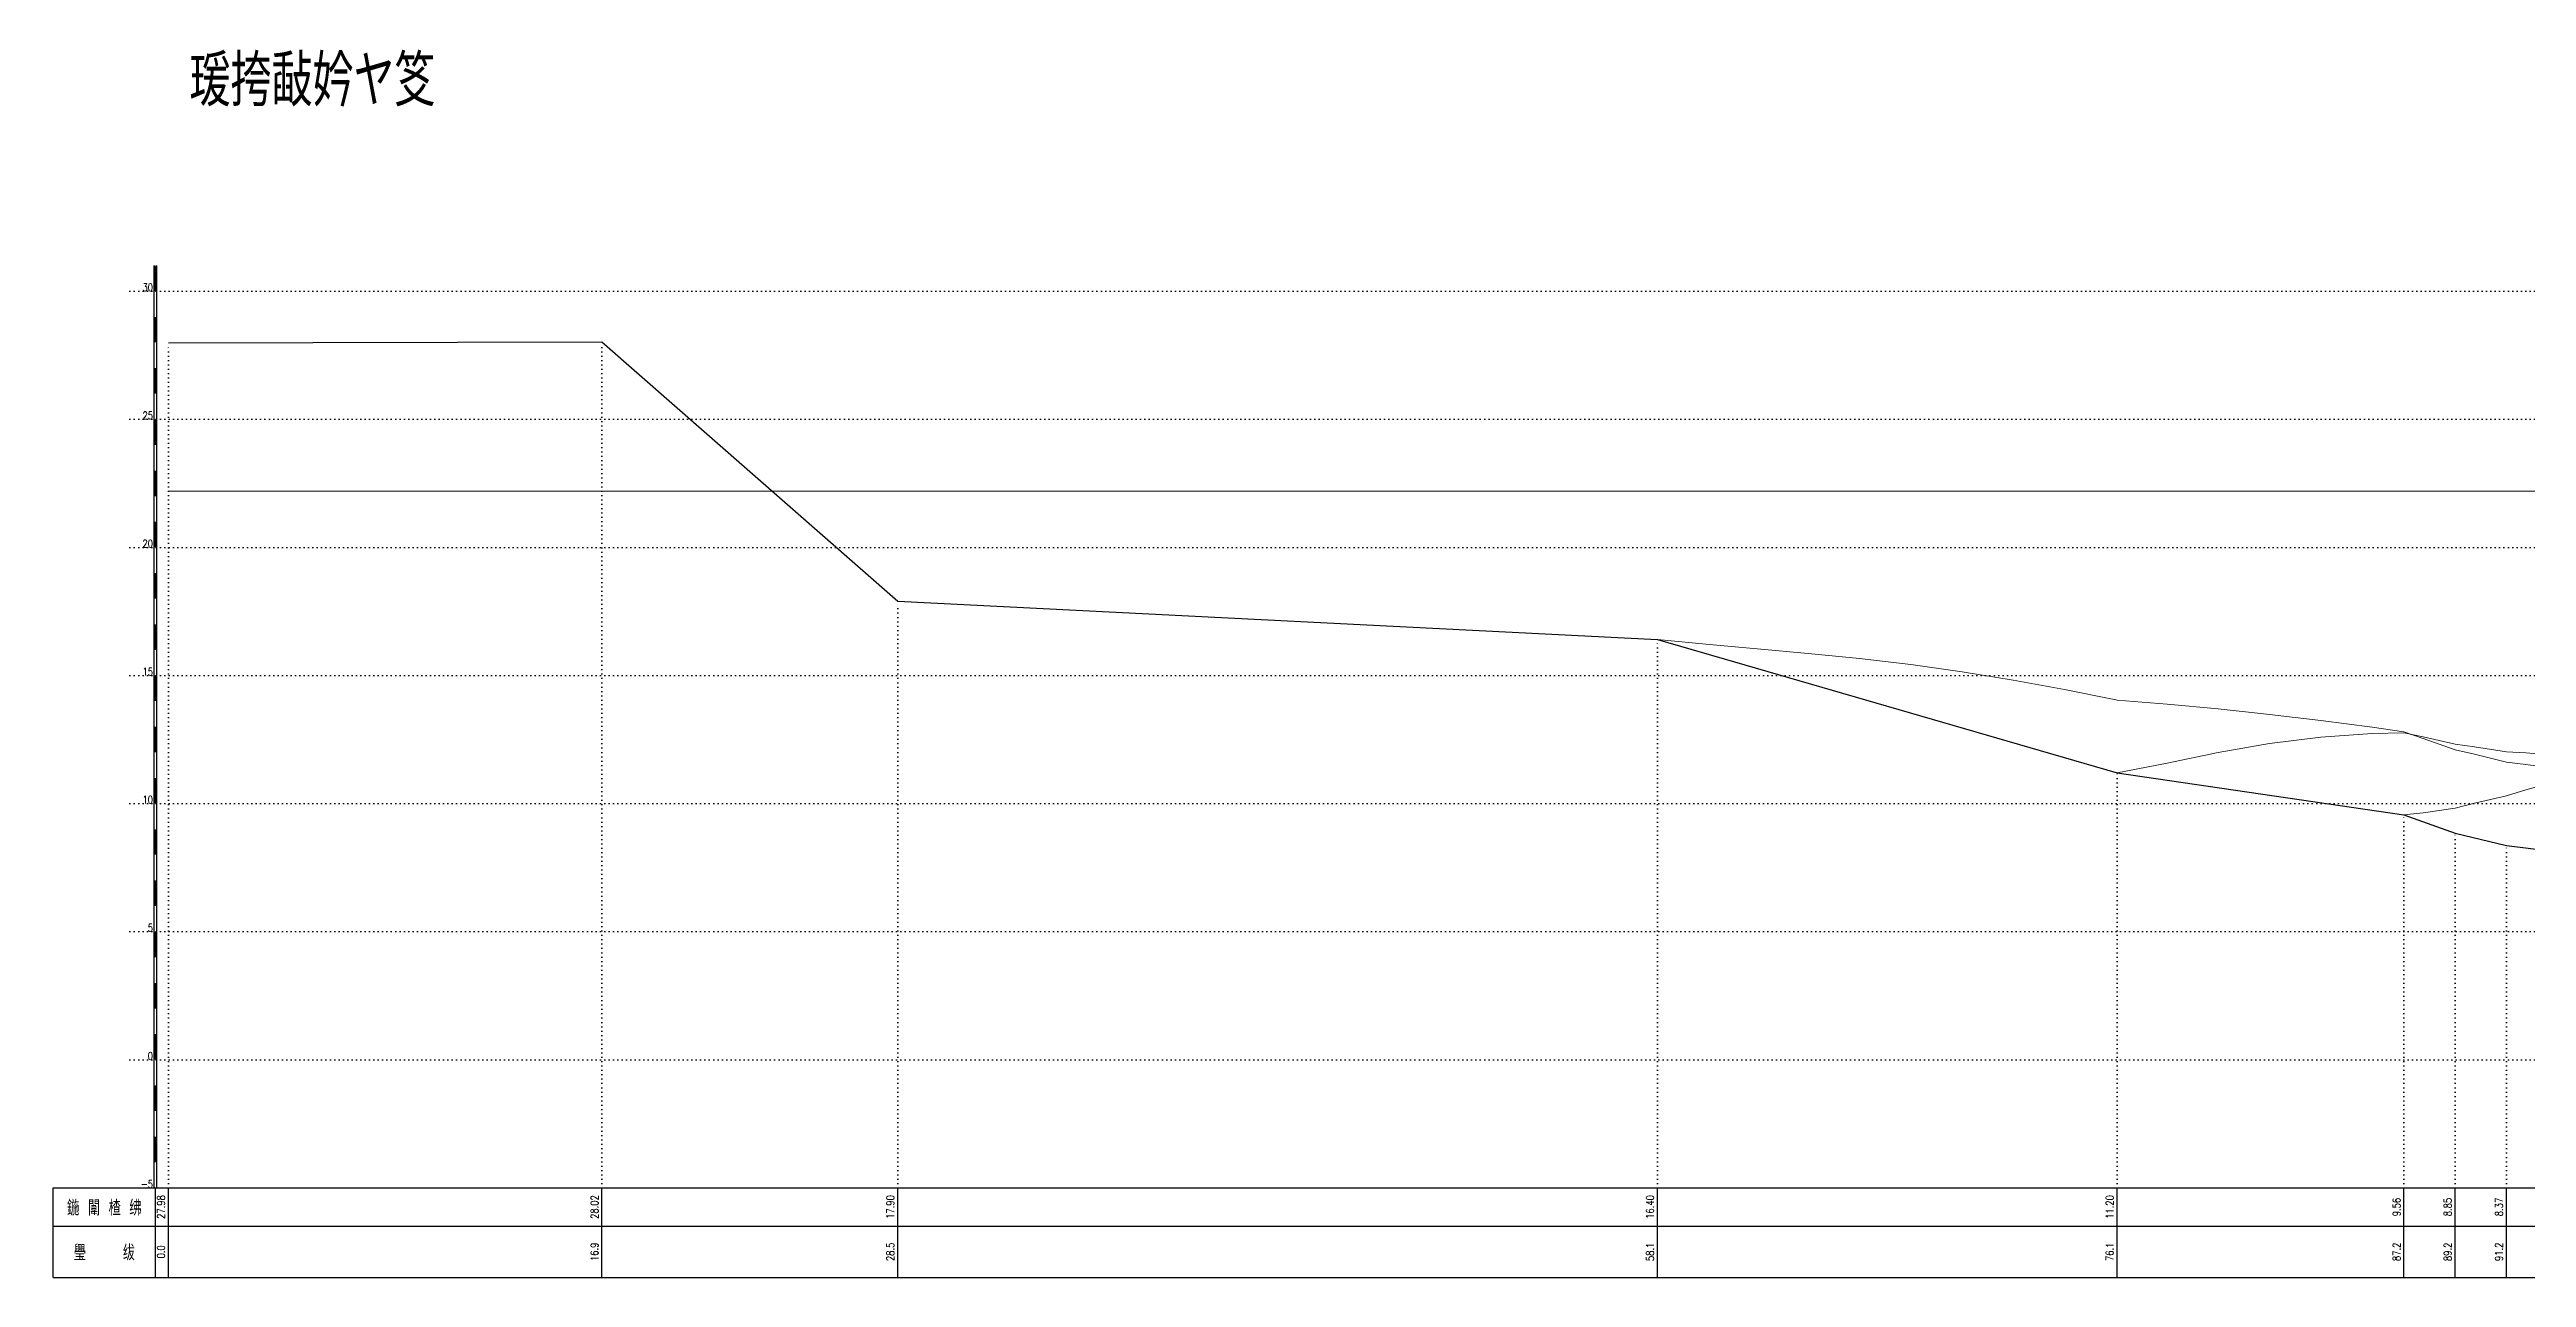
# Model space of a CAD drawing. Extents: x 391414 to 399140, y 3188456 to 3193760.
# Drawn here: x 391450 to 392416, y 3193250 to 3193730 of the extents above; entities that cross this region are included whole.
import ezdxf
from ezdxf.enums import TextEntityAlignment as Align

# ---------------------------------------------------------------- set-up
doc = ezdxf.new("R2010")
doc.units = 0
doc.linetypes.add('X4', pattern=[1.6, 0, -1.6])
for name, color, linetype, lineweight in [('DESIGN_CENTER', 1, 'CONTINUOUS', 0), ('DESIGN_DISTRIBUTED', 3, 'CONTINUOUS', 0), ('DESIGN_LOCAL', 255, 'CONTINUOUS', 0), ('WSE_22_190', 4, 'CONTINUOUS', 0)]:
    doc.layers.add(name, color=color, linetype=linetype, lineweight=lineweight)
for name, color, linetype in [('DLSS', 4, 'CONTINUOUS'), ('DMX', 1, 'CONTINUOUS'), ('zdm1', 2, 'CONTINUOUS'), ('ZDMT5', 3, 'CONTINUOUS')]:
    doc.layers.add(name, color=color, linetype=linetype)
doc.styles.add('HZ', font='rs.shx', dxfattribs={"width": 0.8, "bigfont": 'hztxt.shx'})

msp = doc.modelspace()

# ---------------------------------------------------------------- linework, layer by layer
at = {"layer": 'DESIGN_CENTER', "color": 1}
msp.add_lwpolyline([(391496.23, 3193615.11), (391665.43, 3193615.51), (391780.87, 3193514.31), (392077.37, 3193499.31), (392256.78, 3193447.31), (392276.23, 3193451.11), (392296.23, 3193455.19), (392316.23, 3193458.7), (392336.23, 3193461.23), (392356.23, 3193462.65), (392368.7, 3193462.98), (392376.23, 3193461.42), (392388.7, 3193458.53), (392396.23, 3193457.49), (392408.7, 3193455.52), (392416.23, 3193455.07), (392428.7, 3193454.12)], dxfattribs=at)
at = {"layer": 'DESIGN_DISTRIBUTED', "color": 3}
msp.add_lwpolyline([(391496.23, 3193615.11), (391665.43, 3193615.51), (391780.87, 3193514.31), (392077.37, 3193499.31), (392096.23, 3193497.51), (392116.23, 3193495.76), (392136.23, 3193493.96), (392156.23, 3193491.92), (392176.23, 3193489.54), (392196.23, 3193486.75), (392216.23, 3193483.53), (392236.23, 3193479.88), (392256.23, 3193475.82), (392256.78, 3193475.71), (392276.23, 3193474.18), (392296.23, 3193472.29), (392316.23, 3193470.11), (392336.23, 3193467.69), (392356.23, 3193465.08), (392368.7, 3193463.37), (392376.23, 3193460.74), (392388.7, 3193456.35), (392396.23, 3193454.54), (392408.7, 3193451.51), (392416.23, 3193450.54), (392428.7, 3193448.89)], dxfattribs=at)
at = {"layer": 'DESIGN_LOCAL', "color": 5}
msp.add_lwpolyline([(391496.23, 3193615.11), (391665.43, 3193615.51), (391780.87, 3193514.31), (392077.37, 3193499.31), (392256.78, 3193447.31), (392368.7, 3193430.91), (392376.23, 3193431.69), (392388.7, 3193433.48), (392396.23, 3193435.42), (392408.7, 3193438.38), (392416.23, 3193440.72), (392428.7, 3193444)], dxfattribs=at)
at = {"layer": 'DMX', "linetype": 'Continuous', "flags": 128}
msp.add_lwpolyline([(391496.23, 3193615.11), (391665.43, 3193615.51), (391780.87, 3193514.31), (392077.37, 3193499.31), (392256.78, 3193447.31), (392368.7, 3193430.91), (392388.7, 3193423.81), (392408.7, 3193419.01), (392428.7, 3193416.51)], dxfattribs=at)
at = {"layer": 'WSE_22_190', "color": 4}
msp.add_line((391496.23, 3193557.21), (396812.67, 3193557.21), dxfattribs=at)
at = {"layer": 'zdm1', "linetype": 'Continuous'}
for p, q in [((391490.73, 3193285.31), (391490.73, 3193645.31)), ((391491.73, 3193285.31), (391491.73, 3193645.31)), ((391451.23, 3193285.31), (391496.23, 3193285.31)), ((391451.23, 3193250.31), (391451.23, 3193285.31)), ((391491.23, 3193250.31), (391491.23, 3193285.31)), ((391496.23, 3193285.31), (396817.67, 3193285.31)), ((391451.23, 3193270.31), (396817.67, 3193270.31)), ((391451.23, 3193250.31), (396817.67, 3193250.31))]:
    msp.add_line(p, q, dxfattribs=at)
at = {"layer": 'zdm1', "linetype": 'X4'}
for p, q in [((391481.23, 3193635.31), (396827.67, 3193635.31)), ((391481.23, 3193585.31), (396827.67, 3193585.31)), ((391481.23, 3193535.31), (396827.67, 3193535.31)), ((391481.23, 3193485.31), (396827.67, 3193485.31)), ((391481.23, 3193435.31), (396827.67, 3193435.31)), ((391481.23, 3193385.31), (396827.67, 3193385.31)), ((391481.23, 3193335.31), (396827.67, 3193335.31)), ((391481.23, 3193285.31), (396827.67, 3193285.31))]:
    msp.add_line(p, q, dxfattribs=at)
at = {"layer": 'zdm1', "linetype": 'Continuous', "const_width": 1, "flags": 128}
for points in [[(391491.23, 3193635.31), (391491.23, 3193645.31)], [(391491.23, 3193615.31), (391491.23, 3193625.31)], [(391491.23, 3193595.31), (391491.23, 3193605.31)], [(391491.23, 3193575.31), (391491.23, 3193585.31)], [(391491.23, 3193555.31), (391491.23, 3193565.31)], [(391491.23, 3193535.31), (391491.23, 3193545.31)], [(391491.23, 3193515.31), (391491.23, 3193525.31)], [(391491.23, 3193495.31), (391491.23, 3193505.31)], [(391491.23, 3193475.31), (391491.23, 3193485.31)], [(391491.23, 3193455.31), (391491.23, 3193465.31)], [(391491.23, 3193435.31), (391491.23, 3193445.31)], [(391491.23, 3193415.31), (391491.23, 3193425.31)], [(391491.23, 3193395.31), (391491.23, 3193405.31)], [(391491.23, 3193375.31), (391491.23, 3193385.31)], [(391491.23, 3193355.31), (391491.23, 3193365.31)], [(391491.23, 3193335.31), (391491.23, 3193345.31)], [(391491.23, 3193315.31), (391491.23, 3193325.31)], [(391491.23, 3193295.31), (391491.23, 3193305.31)]]:
    msp.add_lwpolyline(points, dxfattribs=at)
at = {"layer": 'ZDMT5', "linetype": 'X4'}
for p, q in [((391496.23, 3193285.31), (391496.23, 3193615.11)), ((391665.43, 3193285.31), (391665.43, 3193615.51)), ((391780.87, 3193285.31), (391780.87, 3193514.31)), ((392077.37, 3193285.31), (392077.37, 3193499.31)), ((392256.78, 3193285.31), (392256.78, 3193447.31)), ((392368.7, 3193285.31), (392368.7, 3193430.91)), ((392388.7, 3193285.31), (392388.7, 3193423.81)), ((392408.7, 3193285.31), (392408.7, 3193419.01))]:
    msp.add_line(p, q, dxfattribs=at)
at = {"layer": 'ZDMT5', "linetype": 'Continuous'}
for p, q in [((391496.23, 3193250.31), (391496.23, 3193285.31)), ((391665.43, 3193250.31), (391665.43, 3193285.31)), ((391780.87, 3193250.31), (391780.87, 3193285.31)), ((392077.37, 3193250.31), (392077.37, 3193285.31)), ((392256.78, 3193250.31), (392256.78, 3193285.31)), ((392368.7, 3193250.31), (392368.7, 3193285.31)), ((392388.7, 3193250.31), (392388.7, 3193285.31)), ((392408.7, 3193250.31), (392408.7, 3193285.31))]:
    msp.add_line(p, q, dxfattribs=at)

# ---------------------------------------------------------------- texts
at = {"layer": 'DLSS', "linetype": 'Continuous', "style": 'HZ', "width": 0.8}
msp.add_text('瑗挎敮妗ヤ笅', height=20, dxfattribs=at).set_placement((391552.45, 3193718.53), align=Align.MIDDLE)
at = {"layer": 'zdm1', "linetype": 'Continuous', "style": 'HZ', "width": 0.8}
for s, p in [('30', (391490.23, 3193635.31)), ('25', (391490.23, 3193585.31)), ('20', (391490.23, 3193535.31)), ('15', (391490.23, 3193485.31)), ('10', (391490.23, 3193435.31)), ('5', (391490.23, 3193385.31)), ('0', (391490.23, 3193335.31)), ('-5', (391490.23, 3193285.31))]:
    msp.add_text(s, height=3, dxfattribs=at).set_placement(p, align=Align.RIGHT)
for s, p in [('鍦 闈 楂 绋', (391471.23, 3193277.81)), ('璺    绂', (391471.23, 3193260.31))]:
    msp.add_text(s, height=6, dxfattribs=at).set_placement(p, align=Align.MIDDLE)
at = {"layer": 'ZDMT5', "linetype": 'Continuous', "style": 'HZ', "width": 0.8}
for s, p in [('27.98', (391495.73, 3193277.81)), ('28.02', (391664.93, 3193277.81)), ('17.90', (391780.37, 3193277.81)), ('16.40', (392076.87, 3193277.81)), ('11.20', (392256.28, 3193277.81)), ('9.56', (392368.2, 3193277.81)), ('8.85', (392388.2, 3193277.81)), ('8.37', (392408.2, 3193277.81)), ('0.0', (391495.73, 3193260.31)), ('16.9', (391664.93, 3193260.31)), ('28.5', (391780.37, 3193260.31)), ('58.1', (392076.87, 3193260.31)), ('76.1', (392256.28, 3193260.31)), ('87.2', (392368.2, 3193260.31)), ('89.2', (392388.2, 3193260.31)), ('91.2', (392408.2, 3193260.31))]:
    msp.add_text(s, height=3, rotation=90, dxfattribs=at).set_placement(p, align=Align.BOTTOM_CENTER)

doc.saveas('drawing.dxf')
